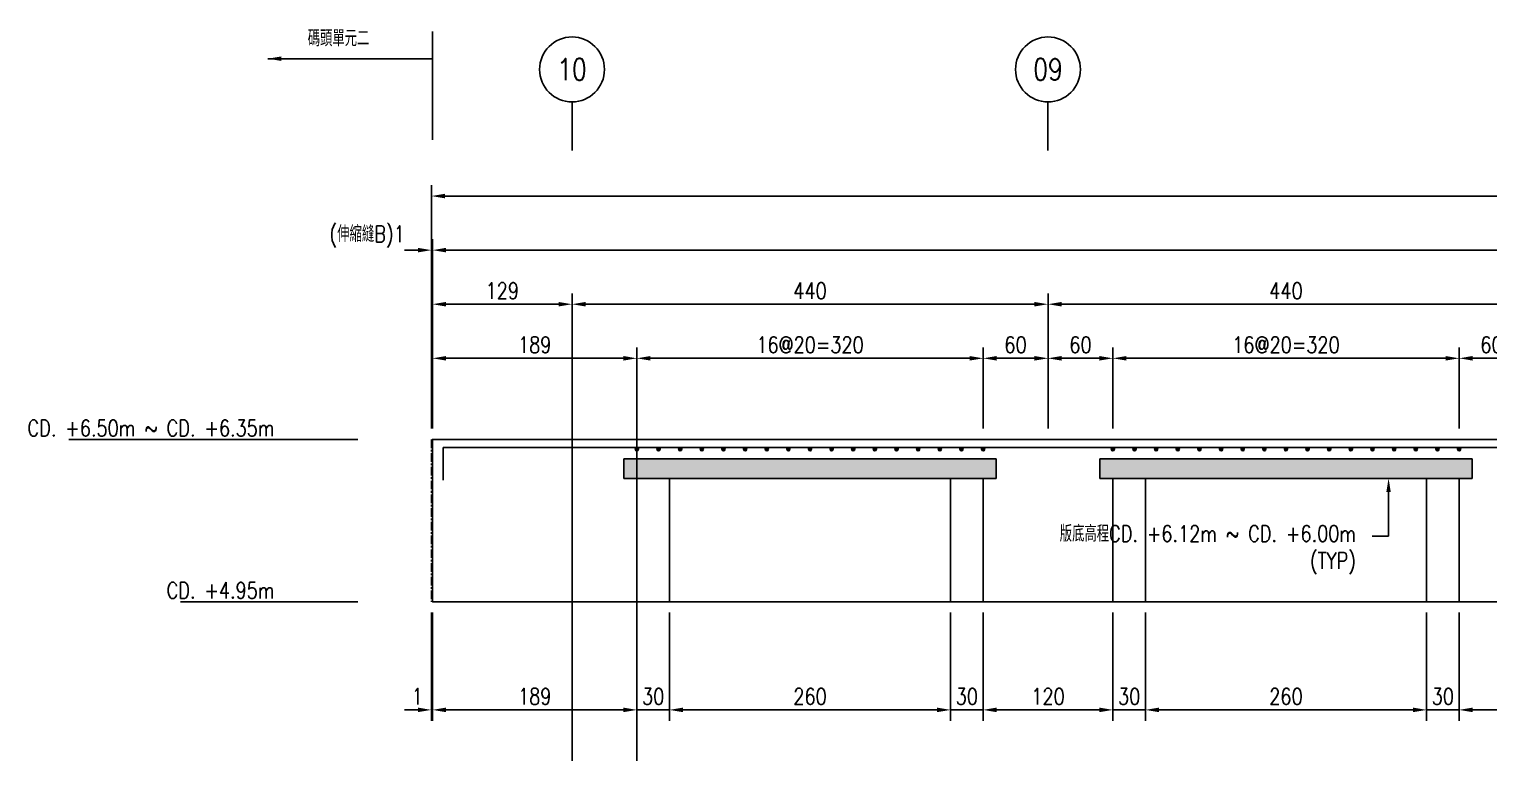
# Model space of a CAD drawing. Extents: x -791 to 13121, y -31587 to 2944.
# Drawn here: x 6902 to 8252, y 1019 to 1695 of the extents above; entities that cross this region are included whole.
import ezdxf
from ezdxf import colors
from ezdxf.entities.mleader import LeaderData, LeaderLine
from ezdxf.enums import TextEntityAlignment as Align
from ezdxf.math import Vec2, Vec3

# ---------------------------------------------------------------- set-up
doc = ezdxf.new("R2010")
doc.units = 0
doc.header["$LTSCALE"] = 0.05
doc.linetypes.add('CENTER', pattern=[50.8, 31.75, -6.35, 6.35, -6.35])
doc.layers.get('0').update_dxf_attribs({"linetype": 'CONTINUOUS'})
doc.layers.get('Defpoints').update_dxf_attribs({"linetype": 'CONTINUOUS'})
for name, color, linetype in [('HB_0', 7, 'CONTINUOUS'), ('HB_DIM', 1, 'CONTINUOUS'), ('HB_ReBar', 3, 'CONTINUOUS'), ('HB_SYMBOLS', 7, 'CONTINUOUS'), ('底圖', 7, 'CONTINUOUS'), ('預鑄版_HATCH', 253, 'CONTINUOUS')]:
    doc.layers.add(name, color=color, linetype=linetype)
doc.styles.get("Standard").update_dxf_attribs({"font": 'ROMANS.shx', "width": 0.8, "bigfont": 'lchinap.shx'})
doc.dimstyles.new('50cm', dxfattribs={"dimscale": 5, "dimtxt": 3, "dimasz": 2.5, "dimexe": 2, "dimexo": 2, "dimgap": 1, "dimtad": 1, "dimdsep": 46, "dimtxsty": 'Standard', "dimcen": 0, "dimclrt": 2, "dimadec": 0, "dimazin": 0, "dimtfac": 1, "dimtix": 1, "dimtmove": 2, "dimatfit": 3, "dimfxl": 0, "dimtolj": 1, "dimtzin": 0, "dimarcsym": 0})

# ---------------------------------------------------------------- blocks, each defined once
blk = doc.blocks.new('_None')
blk = doc.blocks.new('gr_t')
at = {"layer": 'HB_SYMBOLS', "color": 4, "linetype": 'Continuous'}
blk.add_line((0, -6), (0, -15), dxfattribs=at)
blk.add_circle((0, 0), 6, dxfattribs=at)
at = {"layer": 'HB_SYMBOLS', "color": 4, "linetype": 'Continuous', "width": 0.8}
blk.add_attdef('A', text='', height=4.5, dxfattribs=at).set_placement((0, 0), align=Align.MIDDLE)
blk = doc.blocks.new('*D788')
at = {"layer": 'Defpoints', "color": 0}
for p in [(9824.1, 1490.7), (7275.1, 1315.7), (9824.1, 1315.7)]:
    blk.add_point(p, dxfattribs=at)
at = {"layer": 'HB_DIM', "color": 0, "lineweight": -2}
for p, q in [((7275.1, 1325.7), (7275.1, 1500.7)), ((7287.6, 1490.7), (9811.6, 1490.7))]:
    blk.add_line(p, q, dxfattribs=at)
at = {"layer": 'HB_DIM', "color": 0}
for points in [[(7287.6, 1492.8), (7287.6, 1488.6), (7275.1, 1490.7)], [(9811.6, 1492.8), (9811.6, 1488.6), (9824.1, 1490.7)]]:
    blk.add_solid(points, dxfattribs=at)
at = {"layer": 'HB_DIM', "color": 2, "insert": (8504.1, 1503.2), "char_height": 15, "attachment_point": 5}
blk.add_mtext('\\A1;4197', dxfattribs=at)
blk = doc.blocks.new('*D789')
at = {"layer": 'Defpoints', "color": 0}
for p in [(7404.1, 1440.7), (7404.1, 1390.7), (7275.1, 1315.7)]:
    blk.add_point(p, dxfattribs=at)
at = {"layer": 'HB_DIM', "color": 0, "lineweight": -2}
for p, q in [((7275.1, 1325.7), (7275.1, 1450.7)), ((7404.1, 1400.7), (7404.1, 1450.7)), ((7287.6, 1440.7), (7391.6, 1440.7))]:
    blk.add_line(p, q, dxfattribs=at)
at = {"layer": 'HB_DIM', "color": 0}
for points in [[(7287.6, 1442.8), (7287.6, 1438.6), (7275.1, 1440.7)], [(7391.6, 1442.8), (7391.6, 1438.6), (7404.1, 1440.7)]]:
    blk.add_solid(points, dxfattribs=at)
at = {"layer": 'HB_DIM', "color": 2, "insert": (7339.6, 1453.2), "char_height": 15, "attachment_point": 5}
blk.add_mtext('\\A1;129', dxfattribs=at)
blk = doc.blocks.new('*D790')
at = {"layer": 'Defpoints', "color": 0}
for p in [(9824.1, 1540.7), (7274.1, 1315.7), (9824.1, 1315.7)]:
    blk.add_point(p, dxfattribs=at)
at = {"layer": 'HB_DIM', "color": 0, "lineweight": -2}
for p, q in [((7274.1, 1325.7), (7274.1, 1550.7)), ((7286.6, 1540.7), (9811.6, 1540.7))]:
    blk.add_line(p, q, dxfattribs=at)
at = {"layer": 'HB_DIM', "color": 0}
for points in [[(7286.6, 1542.8), (7286.6, 1538.6), (7274.1, 1540.7)], [(9811.6, 1542.8), (9811.6, 1538.6), (9824.1, 1540.7)]]:
    blk.add_solid(points, dxfattribs=at)
at = {"layer": 'HB_DIM', "color": 2, "insert": (8504.6, 1553.2), "char_height": 15, "attachment_point": 5}
blk.add_mtext('\\A1;4200', dxfattribs=at)
blk = doc.blocks.new('*D791')
at = {"layer": 'Defpoints', "color": 0}
for p in [(7274.1, 1490.7), (7274.1, 1315.7), (7275.1, 1315.7)]:
    blk.add_point(p, dxfattribs=at)
at = {"layer": 'HB_DIM', "color": 0, "lineweight": -2}
for p, q in [((7274.1, 1325.7), (7274.1, 1500.7)), ((7275.1, 1325.7), (7275.1, 1500.7)), ((7261.6, 1490.7), (7249.1, 1490.7)), ((7275.1, 1490.7), (7274.1, 1490.7)), ((7287.6, 1490.7), (7300.1, 1490.7))]:
    blk.add_line(p, q, dxfattribs=at)
at = {"layer": 'HB_DIM', "color": 0}
for points in [[(7261.6, 1492.8), (7261.6, 1488.6), (7274.1, 1490.7)], [(7287.6, 1492.8), (7287.6, 1488.6), (7275.1, 1490.7)]]:
    blk.add_solid(points, dxfattribs=at)
at = {"layer": 'HB_DIM', "color": 2, "insert": (7214.7, 1503.2), "char_height": 15, "attachment_point": 5}
blk.add_mtext('\\A1;(伸縮縫B)1', dxfattribs=at)
blk = doc.blocks.new('*D792')
at = {"layer": 'Defpoints', "color": 0}
for p in [(7844.1, 1440.7), (7404.1, 1390.7), (7844.1, 1390.7)]:
    blk.add_point(p, dxfattribs=at)
at = {"layer": 'HB_DIM', "color": 0, "lineweight": -2}
for p, q in [((7404.1, 1400.7), (7404.1, 1450.7)), ((7844.1, 1400.7), (7844.1, 1450.7)), ((7416.6, 1440.7), (7831.6, 1440.7))]:
    blk.add_line(p, q, dxfattribs=at)
at = {"layer": 'HB_DIM', "color": 0}
for points in [[(7416.6, 1442.8), (7416.6, 1438.6), (7404.1, 1440.7)], [(7831.6, 1442.8), (7831.6, 1438.6), (7844.1, 1440.7)]]:
    blk.add_solid(points, dxfattribs=at)
at = {"layer": 'HB_DIM', "color": 2, "insert": (7624.1, 1453.2), "char_height": 15, "attachment_point": 5}
blk.add_mtext('\\A1;440', dxfattribs=at)
blk = doc.blocks.new('*D793')
at = {"layer": 'Defpoints', "color": 0}
for p in [(7464.1, 1390.7), (7275.1, 1315.7), (7464.1, 1315.7)]:
    blk.add_point(p, dxfattribs=at)
at = {"layer": 'HB_DIM', "color": 0, "lineweight": -2}
for p, q in [((7275.1, 1325.7), (7275.1, 1400.7)), ((7287.6, 1390.7), (7451.6, 1390.7)), ((7464.1, 1325.7), (7464.1, 1400.7))]:
    blk.add_line(p, q, dxfattribs=at)
at = {"layer": 'HB_DIM', "color": 0}
for points in [[(7287.6, 1392.8), (7287.6, 1388.6), (7275.1, 1390.7)], [(7451.6, 1392.8), (7451.6, 1388.6), (7464.1, 1390.7)]]:
    blk.add_solid(points, dxfattribs=at)
at = {"layer": 'HB_DIM', "color": 2, "insert": (7369.6, 1403.2), "char_height": 15, "attachment_point": 5}
blk.add_mtext('\\A1;189', dxfattribs=at)
blk = doc.blocks.new('*D794')
at = {"layer": 'Defpoints', "color": 0}
for p in [(8284.1, 1440.7), (7844.1, 1390.7), (8284.1, 1390.7)]:
    blk.add_point(p, dxfattribs=at)
at = {"layer": 'HB_DIM', "color": 0, "lineweight": -2}
for p, q in [((7844.1, 1400.7), (7844.1, 1450.7)), ((8284.1, 1400.7), (8284.1, 1450.7)), ((7856.6, 1440.7), (8271.6, 1440.7))]:
    blk.add_line(p, q, dxfattribs=at)
at = {"layer": 'HB_DIM', "color": 0}
for points in [[(7856.6, 1442.8), (7856.6, 1438.6), (7844.1, 1440.7)], [(8271.6, 1442.8), (8271.6, 1438.6), (8284.1, 1440.7)]]:
    blk.add_solid(points, dxfattribs=at)
at = {"layer": 'HB_DIM', "color": 2, "insert": (8064.1, 1453.2), "char_height": 15, "attachment_point": 5}
blk.add_mtext('\\A1;440', dxfattribs=at)
blk = doc.blocks.new('*D798')
at = {"layer": 'Defpoints', "color": 0}
for p in [(7784.1, 1165.7), (7904.1, 1165.7), (7904.1, 1065.7)]:
    blk.add_point(p, dxfattribs=at)
at = {"layer": 'HB_DIM', "color": 0, "lineweight": -2}
for p, q in [((7784.1, 1155.7), (7784.1, 1055.7)), ((7904.1, 1155.7), (7904.1, 1055.7)), ((7796.6, 1065.7), (7891.6, 1065.7))]:
    blk.add_line(p, q, dxfattribs=at)
at = {"layer": 'HB_DIM', "color": 0}
for points in [[(7796.6, 1067.8), (7796.6, 1063.6), (7784.1, 1065.7)], [(7891.6, 1067.8), (7891.6, 1063.6), (7904.1, 1065.7)]]:
    blk.add_solid(points, dxfattribs=at)
at = {"layer": 'HB_DIM', "color": 2, "insert": (7844.1, 1078.2), "char_height": 15, "attachment_point": 5}
blk.add_mtext('\\A1;120', dxfattribs=at)
blk = doc.blocks.new('*D799')
at = {"layer": 'Defpoints', "color": 0}
for p in [(7754.1, 1165.7), (7784.1, 1165.7), (7754.1, 1065.7)]:
    blk.add_point(p, dxfattribs=at)
at = {"layer": 'HB_DIM', "color": 0, "lineweight": -2}
for p, q in [((7754.1, 1155.7), (7754.1, 1055.7)), ((7784.1, 1155.7), (7784.1, 1055.7)), ((7741.6, 1065.7), (7729.1, 1065.7)), ((7784.1, 1065.7), (7754.1, 1065.7)), ((7796.6, 1065.7), (7809.1, 1065.7))]:
    blk.add_line(p, q, dxfattribs=at)
at = {"layer": 'HB_DIM', "color": 0}
for points in [[(7741.6, 1067.8), (7741.6, 1063.6), (7754.1, 1065.7)], [(7796.6, 1067.8), (7796.6, 1063.6), (7784.1, 1065.7)]]:
    blk.add_solid(points, dxfattribs=at)
at = {"layer": 'HB_DIM', "color": 2, "insert": (7769.1, 1078.2), "char_height": 15, "attachment_point": 5}
blk.add_mtext('\\A1;30', dxfattribs=at)
blk = doc.blocks.new('*D800')
at = {"layer": 'Defpoints', "color": 0}
for p in [(7904.1, 1165.7), (7934.1, 1165.7), (7904.1, 1065.7)]:
    blk.add_point(p, dxfattribs=at)
at = {"layer": 'HB_DIM', "color": 0, "lineweight": -2}
for p, q in [((7904.1, 1155.7), (7904.1, 1055.7)), ((7934.1, 1155.7), (7934.1, 1055.7)), ((7891.6, 1065.7), (7879.1, 1065.7)), ((7934.1, 1065.7), (7904.1, 1065.7)), ((7946.6, 1065.7), (7959.1, 1065.7))]:
    blk.add_line(p, q, dxfattribs=at)
at = {"layer": 'HB_DIM', "color": 0}
for points in [[(7891.6, 1067.8), (7891.6, 1063.6), (7904.1, 1065.7)], [(7946.6, 1067.8), (7946.6, 1063.6), (7934.1, 1065.7)]]:
    blk.add_solid(points, dxfattribs=at)
at = {"layer": 'HB_DIM', "color": 2, "insert": (7919.1, 1078.2), "char_height": 15, "attachment_point": 5}
blk.add_mtext('\\A1;30', dxfattribs=at)
blk = doc.blocks.new('*D801')
at = {"layer": 'Defpoints', "color": 0}
for p in [(8224.1, 1165.7), (8344.1, 1165.7), (8344.1, 1065.7)]:
    blk.add_point(p, dxfattribs=at)
at = {"layer": 'HB_DIM', "color": 0, "lineweight": -2}
for p, q in [((8224.1, 1155.7), (8224.1, 1055.7)), ((8344.1, 1155.7), (8344.1, 1055.7)), ((8236.6, 1065.7), (8331.6, 1065.7))]:
    blk.add_line(p, q, dxfattribs=at)
at = {"layer": 'HB_DIM', "color": 0}
for points in [[(8236.6, 1067.8), (8236.6, 1063.6), (8224.1, 1065.7)], [(8331.6, 1067.8), (8331.6, 1063.6), (8344.1, 1065.7)]]:
    blk.add_solid(points, dxfattribs=at)
at = {"layer": 'HB_DIM', "color": 2, "insert": (8284.1, 1078.2), "char_height": 15, "attachment_point": 5}
blk.add_mtext('\\A1;120', dxfattribs=at)
blk = doc.blocks.new('*D802')
at = {"layer": 'Defpoints', "color": 0}
for p in [(8194.1, 1165.7), (8224.1, 1165.7), (8194.1, 1065.7)]:
    blk.add_point(p, dxfattribs=at)
at = {"layer": 'HB_DIM', "color": 0, "lineweight": -2}
for p, q in [((8194.1, 1155.7), (8194.1, 1055.7)), ((8224.1, 1155.7), (8224.1, 1055.7)), ((8181.6, 1065.7), (8169.1, 1065.7)), ((8224.1, 1065.7), (8194.1, 1065.7)), ((8236.6, 1065.7), (8249.1, 1065.7))]:
    blk.add_line(p, q, dxfattribs=at)
at = {"layer": 'HB_DIM', "color": 0}
for points in [[(8181.6, 1067.8), (8181.6, 1063.6), (8194.1, 1065.7)], [(8236.6, 1067.8), (8236.6, 1063.6), (8224.1, 1065.7)]]:
    blk.add_solid(points, dxfattribs=at)
at = {"layer": 'HB_DIM', "color": 2, "insert": (8209.1, 1078.2), "char_height": 15, "attachment_point": 5}
blk.add_mtext('\\A1;30', dxfattribs=at)
blk = doc.blocks.new('*D768')
at = {"layer": 'Defpoints', "color": 0}
for p in [(7934.1, 1165.7), (8194.1, 1165.7), (8194.1, 1065.7)]:
    blk.add_point(p, dxfattribs=at)
at = {"layer": 'HB_DIM', "color": 0, "lineweight": -2}
for p, q in [((7934.1, 1155.7), (7934.1, 1055.7)), ((8194.1, 1155.7), (8194.1, 1055.7)), ((7946.6, 1065.7), (8181.6, 1065.7))]:
    blk.add_line(p, q, dxfattribs=at)
at = {"layer": 'HB_DIM', "color": 0}
for points in [[(7946.6, 1067.8), (7946.6, 1063.6), (7934.1, 1065.7)], [(8181.6, 1067.8), (8181.6, 1063.6), (8194.1, 1065.7)]]:
    blk.add_solid(points, dxfattribs=at)
at = {"layer": 'HB_DIM', "color": 2, "insert": (8064.1, 1078.2), "char_height": 15, "attachment_point": 5}
blk.add_mtext('\\A1;260', dxfattribs=at)
blk = doc.blocks.new('*D769')
at = {"layer": 'Defpoints', "color": 0}
for p in [(7494.1, 1165.7), (7754.1, 1165.7), (7754.1, 1065.7)]:
    blk.add_point(p, dxfattribs=at)
at = {"layer": 'HB_DIM', "color": 0, "lineweight": -2}
for p, q in [((7494.1, 1155.7), (7494.1, 1055.7)), ((7754.1, 1155.7), (7754.1, 1055.7)), ((7506.6, 1065.7), (7741.6, 1065.7))]:
    blk.add_line(p, q, dxfattribs=at)
at = {"layer": 'HB_DIM', "color": 0}
for points in [[(7506.6, 1067.8), (7506.6, 1063.6), (7494.1, 1065.7)], [(7741.6, 1067.8), (7741.6, 1063.6), (7754.1, 1065.7)]]:
    blk.add_solid(points, dxfattribs=at)
at = {"layer": 'HB_DIM', "color": 2, "insert": (7624.1, 1078.2), "char_height": 15, "attachment_point": 5}
blk.add_mtext('\\A1;260', dxfattribs=at)
blk = doc.blocks.new('*D770')
at = {"layer": 'Defpoints', "color": 0}
for p in [(7275.1, 1165.7), (7464.1, 1165.7), (7464.1, 1065.7)]:
    blk.add_point(p, dxfattribs=at)
at = {"layer": 'HB_DIM', "color": 0, "lineweight": -2}
for p, q in [((7275.1, 1155.7), (7275.1, 1055.7)), ((7464.1, 1155.7), (7464.1, 1055.7)), ((7287.6, 1065.7), (7451.6, 1065.7))]:
    blk.add_line(p, q, dxfattribs=at)
at = {"layer": 'HB_DIM', "color": 0}
for points in [[(7287.6, 1067.8), (7287.6, 1063.6), (7275.1, 1065.7)], [(7451.6, 1067.8), (7451.6, 1063.6), (7464.1, 1065.7)]]:
    blk.add_solid(points, dxfattribs=at)
at = {"layer": 'HB_DIM', "color": 2, "insert": (7369.6, 1078.2), "char_height": 15, "attachment_point": 5}
blk.add_mtext('\\A1;189', dxfattribs=at)
blk = doc.blocks.new('*D771')
at = {"layer": 'Defpoints', "color": 0}
for p in [(7464.1, 1165.7), (7494.1, 1165.7), (7464.1, 1065.7)]:
    blk.add_point(p, dxfattribs=at)
at = {"layer": 'HB_DIM', "color": 0, "lineweight": -2}
for p, q in [((7464.1, 1155.7), (7464.1, 1055.7)), ((7494.1, 1155.7), (7494.1, 1055.7)), ((7451.6, 1065.7), (7439.1, 1065.7)), ((7494.1, 1065.7), (7464.1, 1065.7)), ((7506.6, 1065.7), (7519.1, 1065.7))]:
    blk.add_line(p, q, dxfattribs=at)
at = {"layer": 'HB_DIM', "color": 0}
for points in [[(7451.6, 1067.8), (7451.6, 1063.6), (7464.1, 1065.7)], [(7506.6, 1067.8), (7506.6, 1063.6), (7494.1, 1065.7)]]:
    blk.add_solid(points, dxfattribs=at)
at = {"layer": 'HB_DIM', "color": 2, "insert": (7479.1, 1078.2), "char_height": 15, "attachment_point": 5}
blk.add_mtext('\\A1;30', dxfattribs=at)
blk = doc.blocks.new('*D772')
at = {"layer": 'Defpoints', "color": 0}
for p in [(7274.1, 1165.7), (7275.1, 1165.7), (7274.1, 1065.7)]:
    blk.add_point(p, dxfattribs=at)
at = {"layer": 'HB_DIM', "color": 0, "lineweight": -2}
for p, q in [((7274.1, 1155.7), (7274.1, 1055.7)), ((7275.1, 1155.7), (7275.1, 1055.7)), ((7261.6, 1065.7), (7249.1, 1065.7)), ((7275.1, 1065.7), (7274.1, 1065.7)), ((7287.6, 1065.7), (7300.1, 1065.7))]:
    blk.add_line(p, q, dxfattribs=at)
at = {"layer": 'HB_DIM', "color": 0}
for points in [[(7261.6, 1067.8), (7261.6, 1063.6), (7274.1, 1065.7)], [(7287.6, 1067.8), (7287.6, 1063.6), (7275.1, 1065.7)]]:
    blk.add_solid(points, dxfattribs=at)
at = {"layer": 'HB_DIM', "color": 2, "insert": (7261.1, 1078.2), "char_height": 15, "attachment_point": 5}
blk.add_mtext('\\A1;1', dxfattribs=at)
blk = doc.blocks.new('ReBarPoint')
at = {"layer": 'HB_0'}
h = blk.add_hatch(color=0, dxfattribs=at)
h.dxf.hatch_style = 1
edge = h.paths.add_edge_path()
edge.add_arc((0, 0), 1.5, 0, 360)
at = {"layer": 'HB_ReBar', "color": 0}
blk.add_circle((0, 0), 1.5, dxfattribs=at)
blk = doc.blocks.new('*D773')
at = {"layer": 'Defpoints', "color": 0}
for p in [(7784.1, 1390.7), (7464.1, 1315.7), (7784.1, 1315.7)]:
    blk.add_point(p, dxfattribs=at)
at = {"layer": 'HB_DIM', "color": 0, "lineweight": -2}
for p, q in [((7464.1, 1325.7), (7464.1, 1400.7)), ((7476.6, 1390.7), (7771.6, 1390.7)), ((7784.1, 1325.7), (7784.1, 1400.7))]:
    blk.add_line(p, q, dxfattribs=at)
at = {"layer": 'HB_DIM', "color": 0}
for points in [[(7476.6, 1392.8), (7476.6, 1388.6), (7464.1, 1390.7)], [(7771.6, 1392.8), (7771.6, 1388.6), (7784.1, 1390.7)]]:
    blk.add_solid(points, dxfattribs=at)
at = {"layer": 'HB_DIM', "color": 2, "insert": (7624.1, 1403.2), "char_height": 15, "attachment_point": 5}
blk.add_mtext('\\A1;16@20=320', dxfattribs=at)
blk = doc.blocks.new('*D774')
at = {"layer": 'Defpoints', "color": 0}
for p in [(7844.1, 1390.7), (7784.1, 1315.7), (7844.1, 1315.7)]:
    blk.add_point(p, dxfattribs=at)
at = {"layer": 'HB_DIM', "color": 0, "lineweight": -2}
for p, q in [((7784.1, 1325.7), (7784.1, 1400.7)), ((7796.6, 1390.7), (7831.6, 1390.7)), ((7844.1, 1325.7), (7844.1, 1400.7))]:
    blk.add_line(p, q, dxfattribs=at)
at = {"layer": 'HB_DIM', "color": 0}
for points in [[(7796.6, 1392.8), (7796.6, 1388.6), (7784.1, 1390.7)], [(7831.6, 1392.8), (7831.6, 1388.6), (7844.1, 1390.7)]]:
    blk.add_solid(points, dxfattribs=at)
at = {"layer": 'HB_DIM', "color": 2, "insert": (7814.1, 1403.2), "char_height": 15, "attachment_point": 5}
blk.add_mtext('\\A1;60', dxfattribs=at)
blk = doc.blocks.new('*D775')
at = {"layer": 'Defpoints', "color": 0}
for p in [(7904.1, 1390.7), (7844.1, 1315.7), (7904.1, 1315.7)]:
    blk.add_point(p, dxfattribs=at)
at = {"layer": 'HB_DIM', "color": 0, "lineweight": -2}
for p, q in [((7844.1, 1325.7), (7844.1, 1400.7)), ((7856.6, 1390.7), (7891.6, 1390.7)), ((7904.1, 1325.7), (7904.1, 1400.7))]:
    blk.add_line(p, q, dxfattribs=at)
at = {"layer": 'HB_DIM', "color": 0}
for points in [[(7856.6, 1392.8), (7856.6, 1388.6), (7844.1, 1390.7)], [(7891.6, 1392.8), (7891.6, 1388.6), (7904.1, 1390.7)]]:
    blk.add_solid(points, dxfattribs=at)
at = {"layer": 'HB_DIM', "color": 2, "insert": (7874.1, 1403.2), "char_height": 15, "attachment_point": 5}
blk.add_mtext('\\A1;60', dxfattribs=at)
blk = doc.blocks.new('*D776')
at = {"layer": 'Defpoints', "color": 0}
for p in [(8224.1, 1390.7), (7904.1, 1315.7), (8224.1, 1315.7)]:
    blk.add_point(p, dxfattribs=at)
at = {"layer": 'HB_DIM', "color": 0, "lineweight": -2}
for p, q in [((7904.1, 1325.7), (7904.1, 1400.7)), ((7916.6, 1390.7), (8211.6, 1390.7)), ((8224.1, 1325.7), (8224.1, 1400.7))]:
    blk.add_line(p, q, dxfattribs=at)
at = {"layer": 'HB_DIM', "color": 0}
for points in [[(7916.6, 1392.8), (7916.6, 1388.6), (7904.1, 1390.7)], [(8211.6, 1392.8), (8211.6, 1388.6), (8224.1, 1390.7)]]:
    blk.add_solid(points, dxfattribs=at)
at = {"layer": 'HB_DIM', "color": 2, "insert": (8064.1, 1403.2), "char_height": 15, "attachment_point": 5}
blk.add_mtext('\\A1;16@20=320', dxfattribs=at)
blk = doc.blocks.new('*D777')
at = {"layer": 'Defpoints', "color": 0}
for p in [(8284.1, 1390.7), (8224.1, 1315.7), (8284.1, 1315.7)]:
    blk.add_point(p, dxfattribs=at)
at = {"layer": 'HB_DIM', "color": 0, "lineweight": -2}
for p, q in [((8224.1, 1325.7), (8224.1, 1400.7)), ((8236.6, 1390.7), (8271.6, 1390.7)), ((8284.1, 1325.7), (8284.1, 1400.7))]:
    blk.add_line(p, q, dxfattribs=at)
at = {"layer": 'HB_DIM', "color": 0}
for points in [[(8236.6, 1392.8), (8236.6, 1388.6), (8224.1, 1390.7)], [(8271.6, 1392.8), (8271.6, 1388.6), (8284.1, 1390.7)]]:
    blk.add_solid(points, dxfattribs=at)
at = {"layer": 'HB_DIM', "color": 2, "insert": (8254.1, 1403.2), "char_height": 15, "attachment_point": 5}
blk.add_mtext('\\A1;60', dxfattribs=at)

msp = doc.modelspace()

# ---------------------------------------------------------------- hatches: boundary and pattern name
at = {"layer": '預鑄版_HATCH', "linetype": 'Continuous'}
h = msp.add_hatch(color=256, dxfattribs=at)
h.dxf.hatch_style = 2
h.paths.add_polyline_path([(7452.088, 1297.674), (7796.088, 1297.674), (7796.088, 1279.674), (7452.088, 1279.674)])
h = msp.add_hatch(color=256, dxfattribs=at)
h.dxf.hatch_style = 2
h.paths.add_polyline_path([(7892.088, 1297.674), (8236.088, 1297.674), (8236.088, 1279.674), (7892.088, 1279.674)])

# ---------------------------------------------------------------- linework, layer by layer
for p, q in [((7404.088, 1400.674), (7404.088, 1018.625)), ((7464.088, 1400.674), (7464.088, 1018.625))]:
    msp.add_line(p, q)
at = {"layer": 'HB_0', "color": 1, "linetype": 'CENTER', "ltscale": 5}
msp.add_line((7274.088, 1315.674), (7274.088, 1165.674), dxfattribs=at)
at = {"layer": 'HB_0'}
for p, q in [((7494.088, 1279.674), (7494.088, 1165.674)), ((7754.088, 1279.674), (7754.088, 1165.674)), ((7934.088, 1279.674), (7934.088, 1165.674)), ((8194.088, 1279.674), (8194.088, 1165.674))]:
    msp.add_line(p, q, dxfattribs=at)
at = {"layer": 'HB_0', "color": 4}
msp.add_lwpolyline([(9824.088, 1315.674), (7275.088, 1315.674), (7275.088, 1165.674), (7464.088, 1165.674), (7464.088, 1279.674), (7784.088, 1279.674), (7784.088, 1165.674), (7904.088, 1165.674), (7904.088, 1279.674), (8224.088, 1279.674), (8224.088, 1165.674), (8344.088, 1165.674), (8344.088, 1279.674), (8664.088, 1279.674), (8664.088, 1165.674), (8784.088, 1165.674), (8784.088, 1279.674), (9104.088, 1279.674), (9104.088, 1165.674), (9224.088, 1165.674), (9224.088, 1279.674), (9544.088, 1279.674), (9544.088, 1165.674), (9664.088, 1165.674)], dxfattribs=at)
at = {"layer": 'HB_0', "color": 7, "linetype": 'Continuous'}
for points in [[(7452.088, 1297.674), (7796.088, 1297.674), (7796.088, 1279.674), (7452.088, 1279.674)], [(7892.088, 1297.674), (8236.088, 1297.674), (8236.088, 1279.674), (7892.088, 1279.674)]]:
    msp.add_lwpolyline(points, close=True, dxfattribs=at)
at = {"layer": 'HB_0'}
msp.add_lwpolyline([(9824.088, 1165.674), (7275.088, 1165.674), (7275.088, 1279.674)], dxfattribs=at)
at = {"layer": 'HB_DIM'}
msp.add_line((7275.088, 1592.668), (7275.088, 1692.668), dxfattribs=at)
at = {"layer": 'HB_ReBar'}
msp.add_lwpolyline([(9824.088, 1308.174), (7285.088, 1308.174), (7285.088, 1278.174)], dxfattribs=at)

# ---------------------------------------------------------------- block references
for p in [(7464.088, 1306.674), (7484.088, 1306.674), (7504.088, 1306.674), (7524.088, 1306.674), (7544.088, 1306.674), (7564.088, 1306.674), (7584.088, 1306.674), (7604.088, 1306.674), (7624.088, 1306.674), (7644.088, 1306.674), (7664.088, 1306.674), (7684.088, 1306.674), (7704.088, 1306.674), (7724.088, 1306.674), (7744.088, 1306.674), (7764.088, 1306.674), (7784.088, 1306.674), (7904.088, 1306.674), (7924.088, 1306.674), (7944.088, 1306.674), (7964.088, 1306.674), (7984.088, 1306.674), (8004.088, 1306.674), (8024.088, 1306.674), (8044.088, 1306.674), (8064.088, 1306.674), (8084.088, 1306.674), (8104.088, 1306.674), (8124.088, 1306.674), (8144.088, 1306.674), (8164.088, 1306.674), (8184.088, 1306.674), (8204.088, 1306.674), (8224.088, 1306.674)]:
    msp.add_blockref('ReBarPoint', p, dxfattribs=at)
at = {"layer": '底圖'}
ref = msp.add_blockref('gr_t', (7404.088, 1657.733), dxfattribs=dict(at, xscale=5, yscale=5, zscale=5))
ref.add_attrib('A', '10', dxfattribs={"layer": 'HB_SYMBOLS', "color": 4, "linetype": 'Continuous', "height": 20, "width": 0.8}).set_placement((7404.088, 1657.733), align=Align.MIDDLE)
ref = msp.add_blockref('gr_t', (7844.088, 1657.733), dxfattribs=dict(at, xscale=5, yscale=5, zscale=5))
ref.add_attrib('A', '09', dxfattribs={"layer": 'HB_SYMBOLS', "color": 4, "linetype": 'Continuous', "height": 20, "width": 0.8}).set_placement((7844.088, 1657.733), align=Align.MIDDLE)

# ---------------------------------------------------------------- texts
at = {"layer": 'HB_DIM', "color": 2, "insert": (7159.771, 1694.075), "char_height": 15, "attachment_point": 1}
msp.add_mtext('碼頭單元二 ', dxfattribs=at)

# ---------------------------------------------------------------- dimensions: what is measured, and where the dimension line sits
at = {"layer": 'HB_DIM'}
for base, p1, text, picture, middle in [((9824.088, 1540.674), (7274.088, 1315.674), '4200', '*D790', (8504.567, 1553.174)), ((9824.088, 1490.674), (7275.088, 1315.674), '4197', '*D788', (8504.067, 1503.174))]:
    dim = msp.add_linear_dim(base=base, p1=p1, p2=(9824.088, 1315.674), text=text, dimstyle='50cm', override={"dimse2": 1}, dxfattribs=at)
    dim.commit()
    dim.dimension.update_dxf_attribs({"geometry": picture, "text_midpoint": middle, "dimtype": 160})
dim = msp.add_linear_dim(base=(7274.088, 1490.674), p1=(7275.088, 1315.674), p2=(7274.088, 1315.674), text='(伸縮縫B)<>', dimstyle='50cm', dxfattribs=at)
dim.commit()
dim.dimension.update_dxf_attribs({"geometry": '*D791', "text_midpoint": (7214.653, 1503.174), "dimtype": 160})
for base, p1, p2, picture, middle in [((7404.088, 1440.674), (7275.088, 1315.674), (7404.088, 1390.674), '*D789', (7339.588, 1453.174)), ((7844.088, 1440.674), (7404.088, 1390.674), (7844.088, 1390.674), '*D792', (7624.088, 1453.174)), ((8284.088, 1440.674), (7844.088, 1390.674), (8284.088, 1390.674), '*D794', (8064.088, 1453.174)), ((7464.088, 1390.674), (7275.088, 1315.674), (7464.088, 1315.674), '*D793', (7369.588, 1403.174)), ((7844.088, 1390.674), (7784.088, 1315.674), (7844.088, 1315.674), '*D774', (7814.088, 1403.174)), ((7904.088, 1390.674), (7844.088, 1315.674), (7904.088, 1315.674), '*D775', (7874.088, 1403.174)), ((8284.088, 1390.674), (8224.088, 1315.674), (8284.088, 1315.674), '*D777', (8254.088, 1403.174)), ((7464.088, 1065.674), (7275.088, 1165.674), (7464.088, 1165.674), '*D770', (7369.588, 1078.174)), ((7464.088, 1065.674), (7494.088, 1165.674), (7464.088, 1165.674), '*D771', (7479.088, 1078.174)), ((7754.088, 1065.674), (7494.088, 1165.674), (7754.088, 1165.674), '*D769', (7624.088, 1078.174)), ((7754.088, 1065.674), (7784.088, 1165.674), (7754.088, 1165.674), '*D799', (7769.088, 1078.174)), ((7904.088, 1065.674), (7784.088, 1165.674), (7904.088, 1165.674), '*D798', (7844.088, 1078.174)), ((7904.088, 1065.674), (7934.088, 1165.674), (7904.088, 1165.674), '*D800', (7919.088, 1078.174)), ((8194.088, 1065.674), (7934.088, 1165.674), (8194.088, 1165.674), '*D768', (8064.088, 1078.174)), ((8194.088, 1065.674), (8224.088, 1165.674), (8194.088, 1165.674), '*D802', (8209.088, 1078.174)), ((8344.088, 1065.674), (8224.088, 1165.674), (8344.088, 1165.674), '*D801', (8284.088, 1078.174))]:
    dim = msp.add_linear_dim(base=base, p1=p1, p2=p2, dimstyle='50cm', dxfattribs=at)
    dim.commit()
    dim.dimension.update_dxf_attribs({"geometry": picture, "text_midpoint": middle})
for base, p1, p2, picture, middle in [((7784.088, 1390.674), (7464.088, 1315.674), (7784.088, 1315.674), '*D773', (7624.088, 1403.174)), ((8224.088, 1390.674), (7904.088, 1315.674), (8224.088, 1315.674), '*D776', (8064.088, 1403.174))]:
    dim = msp.add_linear_dim(base=base, p1=p1, p2=p2, text='16@20=<>', dimstyle='50cm', dxfattribs=at)
    dim.commit()
    dim.dimension.update_dxf_attribs({"geometry": picture, "text_midpoint": middle})
dim = msp.add_linear_dim(base=(7274.088, 1065.674), p1=(7275.088, 1165.674), p2=(7274.088, 1165.674), dimstyle='50cm', dxfattribs=at)
dim.commit()
dim.dimension.update_dxf_attribs({"geometry": '*D772', "text_midpoint": (7261.147, 1078.174), "dimtype": 160})

# ---------------------------------------------------------------- leaders
msp.add_leader([(7122.825, 1667.668), (7275.088, 1667.668)], dimstyle='50cm', dxfattribs=at)
ml = msp.add_multileader_mtext('Standard', dxfattribs=at)
ml.set_content('CD. +6.50m ~ CD. +6.35m', color=2)
ml.set_leader_properties(color=1)
ml.set_arrow_properties(name='NONE')
ml.build(insert=Vec2(0, 0))
ml.multileader.update_dxf_attribs({"text_left_attachment_type": 5, "text_right_attachment_type": 5, "dogleg_length": 3, "arrow_head_size": 12.5, "scale": 5})
ctx = ml.context
ctx.base_point, ctx.scale, ctx.char_height, ctx.arrow_head_size, ctx.landing_gap_size, ctx.plane_origin = Vec3(6851.805, 1315.674), 5, 15, 12.5, 15, Vec3(7393.815, 1315.674)
ctx.left_attachment, ctx.right_attachment, ctx.text_align_type = 5, 5, 2
notes = []
notes.append((ctx, [(0, (1, 1, 0), (7159.091, 1315.674), (-1, 0), 15, [(0, [(7206.152, 1315.674)], 0, [])])]))
ctx.mtext.insert, ctx.mtext.alignment, ctx.mtext.flow_direction = Vec3(7129.091, 1333.674), 3, 5
ml = msp.add_multileader_mtext('Standard', dxfattribs=at)
ml.set_content('版底高程CD. +6.12m ~ CD. +6.00m\\P(TYP)', color=2)
ml.set_leader_properties(color=1)
ml.build(insert=Vec2(0, 0))
ml.multileader.update_dxf_attribs({"dogleg_length": 3, "arrow_head_size": 12.5, "scale": 5})
ctx = ml.context
ctx.base_point, ctx.scale, ctx.char_height, ctx.arrow_head_size, ctx.landing_gap_size, ctx.plane_origin = Vec3(7767.415, 1226.135), 5, 15, 12.5, 15, Vec3(8158.915, 1282.675)
ctx.text_align_type = 2
notes.append((ctx, [(0, (1, 1, 0), (8158.915, 1226.135), (-1, 0), 15, [(0, [(8158.915, 1279.674)], 0, [])])]))
ctx.mtext.insert, ctx.mtext.alignment, ctx.mtext.flow_direction = Vec3(8128.915, 1236.135), 3, 5
ml = msp.add_multileader_mtext('Standard', dxfattribs=at)
ml.set_content('CD. +4.95m', color=2)
ml.set_leader_properties(color=1)
ml.set_arrow_properties(name='NONE')
ml.build(insert=Vec2(0, 0))
ml.multileader.update_dxf_attribs({"text_left_attachment_type": 5, "text_right_attachment_type": 5, "dogleg_length": 3, "arrow_head_size": 12.5, "scale": 5})
ctx = ml.context
ctx.base_point, ctx.scale, ctx.char_height, ctx.arrow_head_size, ctx.landing_gap_size, ctx.plane_origin = Vec3(7004.377, 1165.674), 5, 15, 12.5, 15, Vec3(7393.815, 1165.674)
ctx.left_attachment, ctx.right_attachment, ctx.text_align_type = 5, 5, 2
notes.append((ctx, [(0, (1, 1, 0), (7159.091, 1165.674), (-1, 0), 15, [(0, [(7206.152, 1165.674)], 0, [])])]))
ctx.mtext.insert, ctx.mtext.alignment, ctx.mtext.flow_direction = Vec3(7129.091, 1183.674), 3, 5
for ctx, leaders in notes:
    for number, flags, end, landing, length, lines in leaders:
        leader = LeaderData()
        leader.index, (leader.has_last_leader_line, leader.has_dogleg_vector, leader.attachment_direction) = number, flags
        leader.last_leader_point, leader.dogleg_vector, leader.dogleg_length = Vec3(end), Vec3(landing), length
        for number, points, colour, breaks in lines:
            line = LeaderLine()
            line.index, line.vertices, line.color, line.breaks = number, Vec3.list(points), colors.encode_raw_color(colour), breaks
            leader.lines.append(line)
        ctx.leaders.append(leader)

doc.saveas('drawing.dxf')
